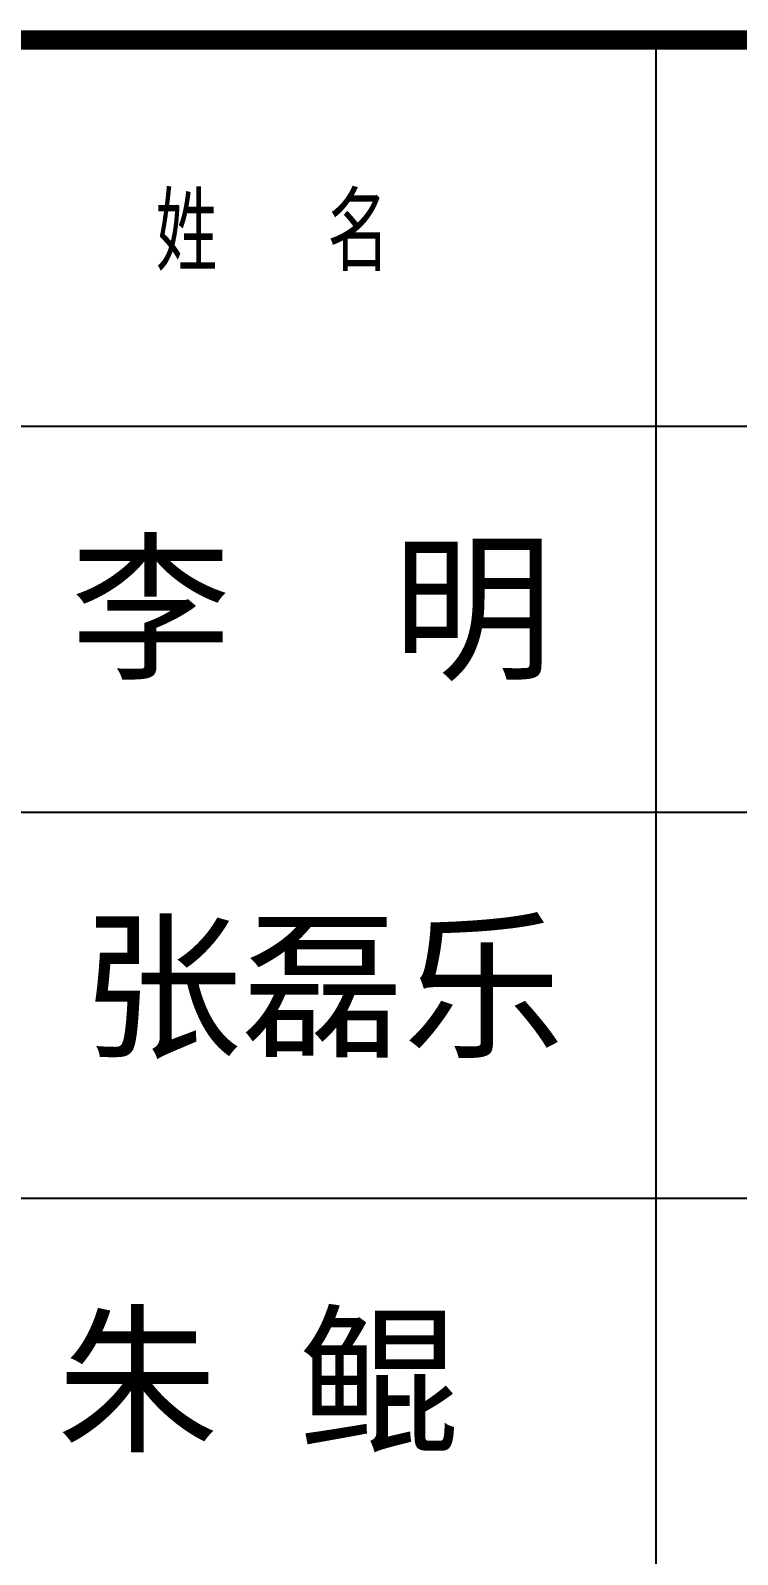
# Model space of a CAD drawing. Extents: x -409572 to -157272, y 600795 to 878326.
# Drawn here: x -163905 to -161155, y 631307 to 637229 of the extents above; entities that cross this region are included whole.
import ezdxf

# ---------------------------------------------------------------- set-up
doc = ezdxf.new("R2010")
doc.units = 0
doc.header["$LTSCALE"] = 1000
doc.header["$MEASUREMENT"] = 0
for name, color, linetype in [('PUB_TEXT', 7, 'CONTINUOUS'), ('PUB_TITLE', 4, 'CONTINUOUS'), ('签名', 255, 'CONTINUOUS')]:
    doc.layers.add(name, color=color, linetype=linetype)
doc.styles.add('-黑体', font='simhei.ttf', dxfattribs={"width": 0.8})
doc.styles.add('TQ', font='txt.shx', dxfattribs={"width": 0.8, "bigfont": 'hztxt.shx'})

msp = doc.modelspace()

# ---------------------------------------------------------------- linework, layer by layer
at = {"layer": 'PUB_TITLE', "color": 4}
for p, q in [((-161472.1, 626691.1), (-161472.1, 637191.1)), ((-167022, 635691.1), (-158772, 635691.1)), ((-167022, 634191.1), (-158772, 634191.1)), ((-167022, 632691.1), (-158772, 632691.1))]:
    msp.add_line(p, q, dxfattribs=at)
at = {"layer": 'PUB_TITLE', "color": 4, "const_width": 75}
msp.add_lwpolyline([(-167022, 637191.1), (-158772, 637191.1)], dxfattribs=at)

# ---------------------------------------------------------------- texts
at = {"layer": 'PUB_TEXT', "color": 2, "insert": (-163417.7, 636593.4), "char_height": 300, "width": 2519.746, "attachment_point": 1, "style": 'TQ'}
msp.add_mtext('姓  名', dxfattribs=at)
at = {"layer": '签名', "linetype": 'CONTINUOUS', "style": '-黑体'}
for s, p in [('李  明', (-163749.2, 634754.4)), ('张磊乐', (-163707.9, 633284.4)), ('朱 鲲', (-163802, 631754.4))]:
    msp.add_text(s, height=459, dxfattribs=at).set_placement(p)

doc.saveas('drawing.dxf')
